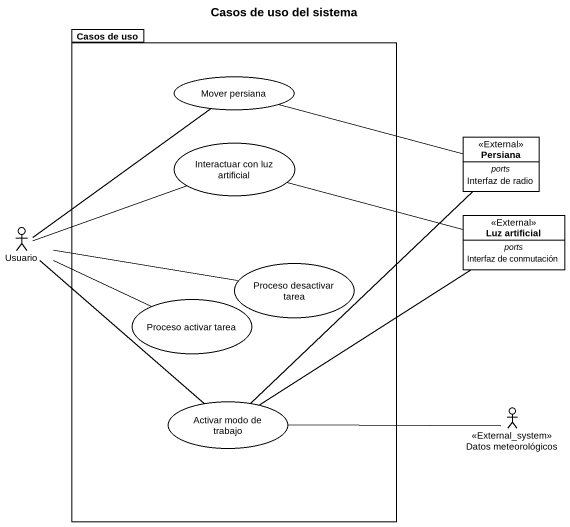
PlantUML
@startuml
title Casos de uso del sistema
allowmixing
hide circle
hide empty members
package "Casos de uso" as Casos_de_uso {
  usecase "Mover persiana" as Mover_persiana
  usecase "Interactuar con luz artificial" as Interactuar_con_luz
  usecase "Proceso desactivar tarea" as Proceso_desactivar_tarea
  usecase "Proceso activar tarea" as Proceso_activar_tarea
  usecase "Activar modo de trabajo" as Activar_modo_de_trabajo
}
class Persiana <<External>> {
  -- ports --
  Interfaz de radio
}
actor Usuario
class "Luz artificial" as Luz_artificial <<External>> {
  -- ports --
  Interfaz de conmutación
}
actor "Datos meteorológicos" as Datos_meteorológicos <<External_system>>
Mover_persiana -right- Persiana
Interactuar_con_luz -right- Luz_artificial
Usuario -up- Mover_persiana
Usuario -right- Interactuar_con_luz
Usuario -right- Proceso_desactivar_tarea
Usuario -right- Proceso_activar_tarea
Usuario -- Activar_modo_de_trabajo
Activar_modo_de_trabajo -up- Persiana
Activar_modo_de_trabajo -up- Luz_artificial
Datos_meteorológicos -left- Activar_modo_de_trabajo
@enduml
